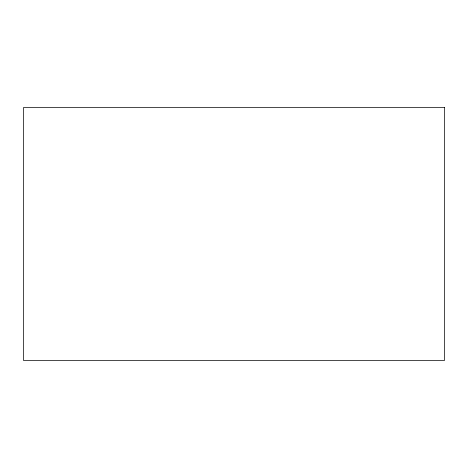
<?xml version="1.0" encoding="UTF-8"?>
<svg xmlns="http://www.w3.org/2000/svg" width="468" height="468" viewBox="0 0 468 468"><rect width="100%" height="100%" fill="white"/><g stroke="black" fill="none" stroke-linecap="round" stroke-linejoin="round"><path stroke-width="0.7" d="M444.6 107.64L23.4 107.64L23.4 360.36L444.6 360.36L444.6 107.64"/></g></svg>
